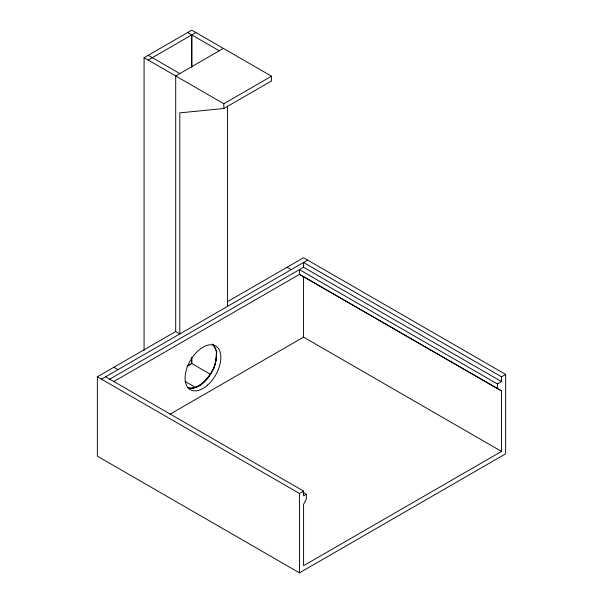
<?xml version="1.0" encoding="UTF-8"?>
<svg xmlns="http://www.w3.org/2000/svg" width="603" height="603" viewBox="0 0 603 603"><rect width="100%" height="100%" fill="white"/><g stroke="black" fill="none" stroke-linecap="round" stroke-linejoin="round"><path stroke-width="0.9" d="M210.439 374.327L191.709 363.511L191.648 357.82M192.063 388.257C201.281 386.463 208.638 378.111 212.799 369.707C216.093 369.383 216.929 340.288 216.417 357.963C215.083 369.262 208.397 379.875 198.847 386.078C195.508 387.616 191.581 389.342 187.948 387.835C199.45 389.824 208.148 378.857 212.904 369.775C216.04 362.546 218.542 353.479 214.329 346.182C208.254 338.735 219.077 352.793 216.424 352.619M191.709 363.511L187.623 365.795M144.072 350.328L144.072 57.684L191.769 30.15L271.516 76.204L271.516 80.968L223.819 108.502L179.822 112.882L179.822 333.926L175.699 331.544L97.347 376.785L97.347 456.162L299.457 572.85L505.653 453.803L505.653 374.425L303.543 257.737L227.421 301.688M144.072 57.684L148.202 60.066L195.892 32.532M175.699 331.544L175.699 75.955L223.389 48.421M148.202 60.066L223.819 103.739L271.516 76.204M101.47 379.166L307.666 260.119M109.158 379.491L303.543 267.265L501.53 381.571L501.53 376.807L303.543 262.501L303.543 267.265M113.846 381.548L299.42 274.41L302.714 276.159M186.938 366.262L191.769 363.549L191.769 357.896M169.948 414.246L303.543 337.115L501.53 451.421L501.53 390.902L303.543 276.596L303.543 337.115M97.347 376.785L299.457 493.473L303.58 491.091L303.58 495.854L306.332 494.264L306.332 499.028L303.58 504.432L303.58 565.704L501.53 451.421M501.53 376.807L505.653 374.425M501.53 390.902L299.42 274.41L299.42 269.647L497.4 383.953L501.53 381.571M187.646 32.532L219.266 50.803M148.202 55.303L179.822 73.581M287.043 267.265L291.166 269.647M185.023 381.39L195.493 387.435M113.846 367.257L117.969 369.639M105.6 376.785L303.58 491.091M303.075 492.38L306.332 494.264M497.4 383.953L497.4 388.716M299.457 493.473L299.457 572.85M227.519 106.038L227.519 306.392M223.819 103.739L223.819 108.502M191.769 34.914L191.769 66.925L191.769 34.914M207.598 385.083A25.281 14.593 -60 0 0 215.61 345.926A25.281 14.593 -60 0 0 185.709 372.443A25.281 14.593 -60 0 0 207.598 385.083"/></g></svg>
